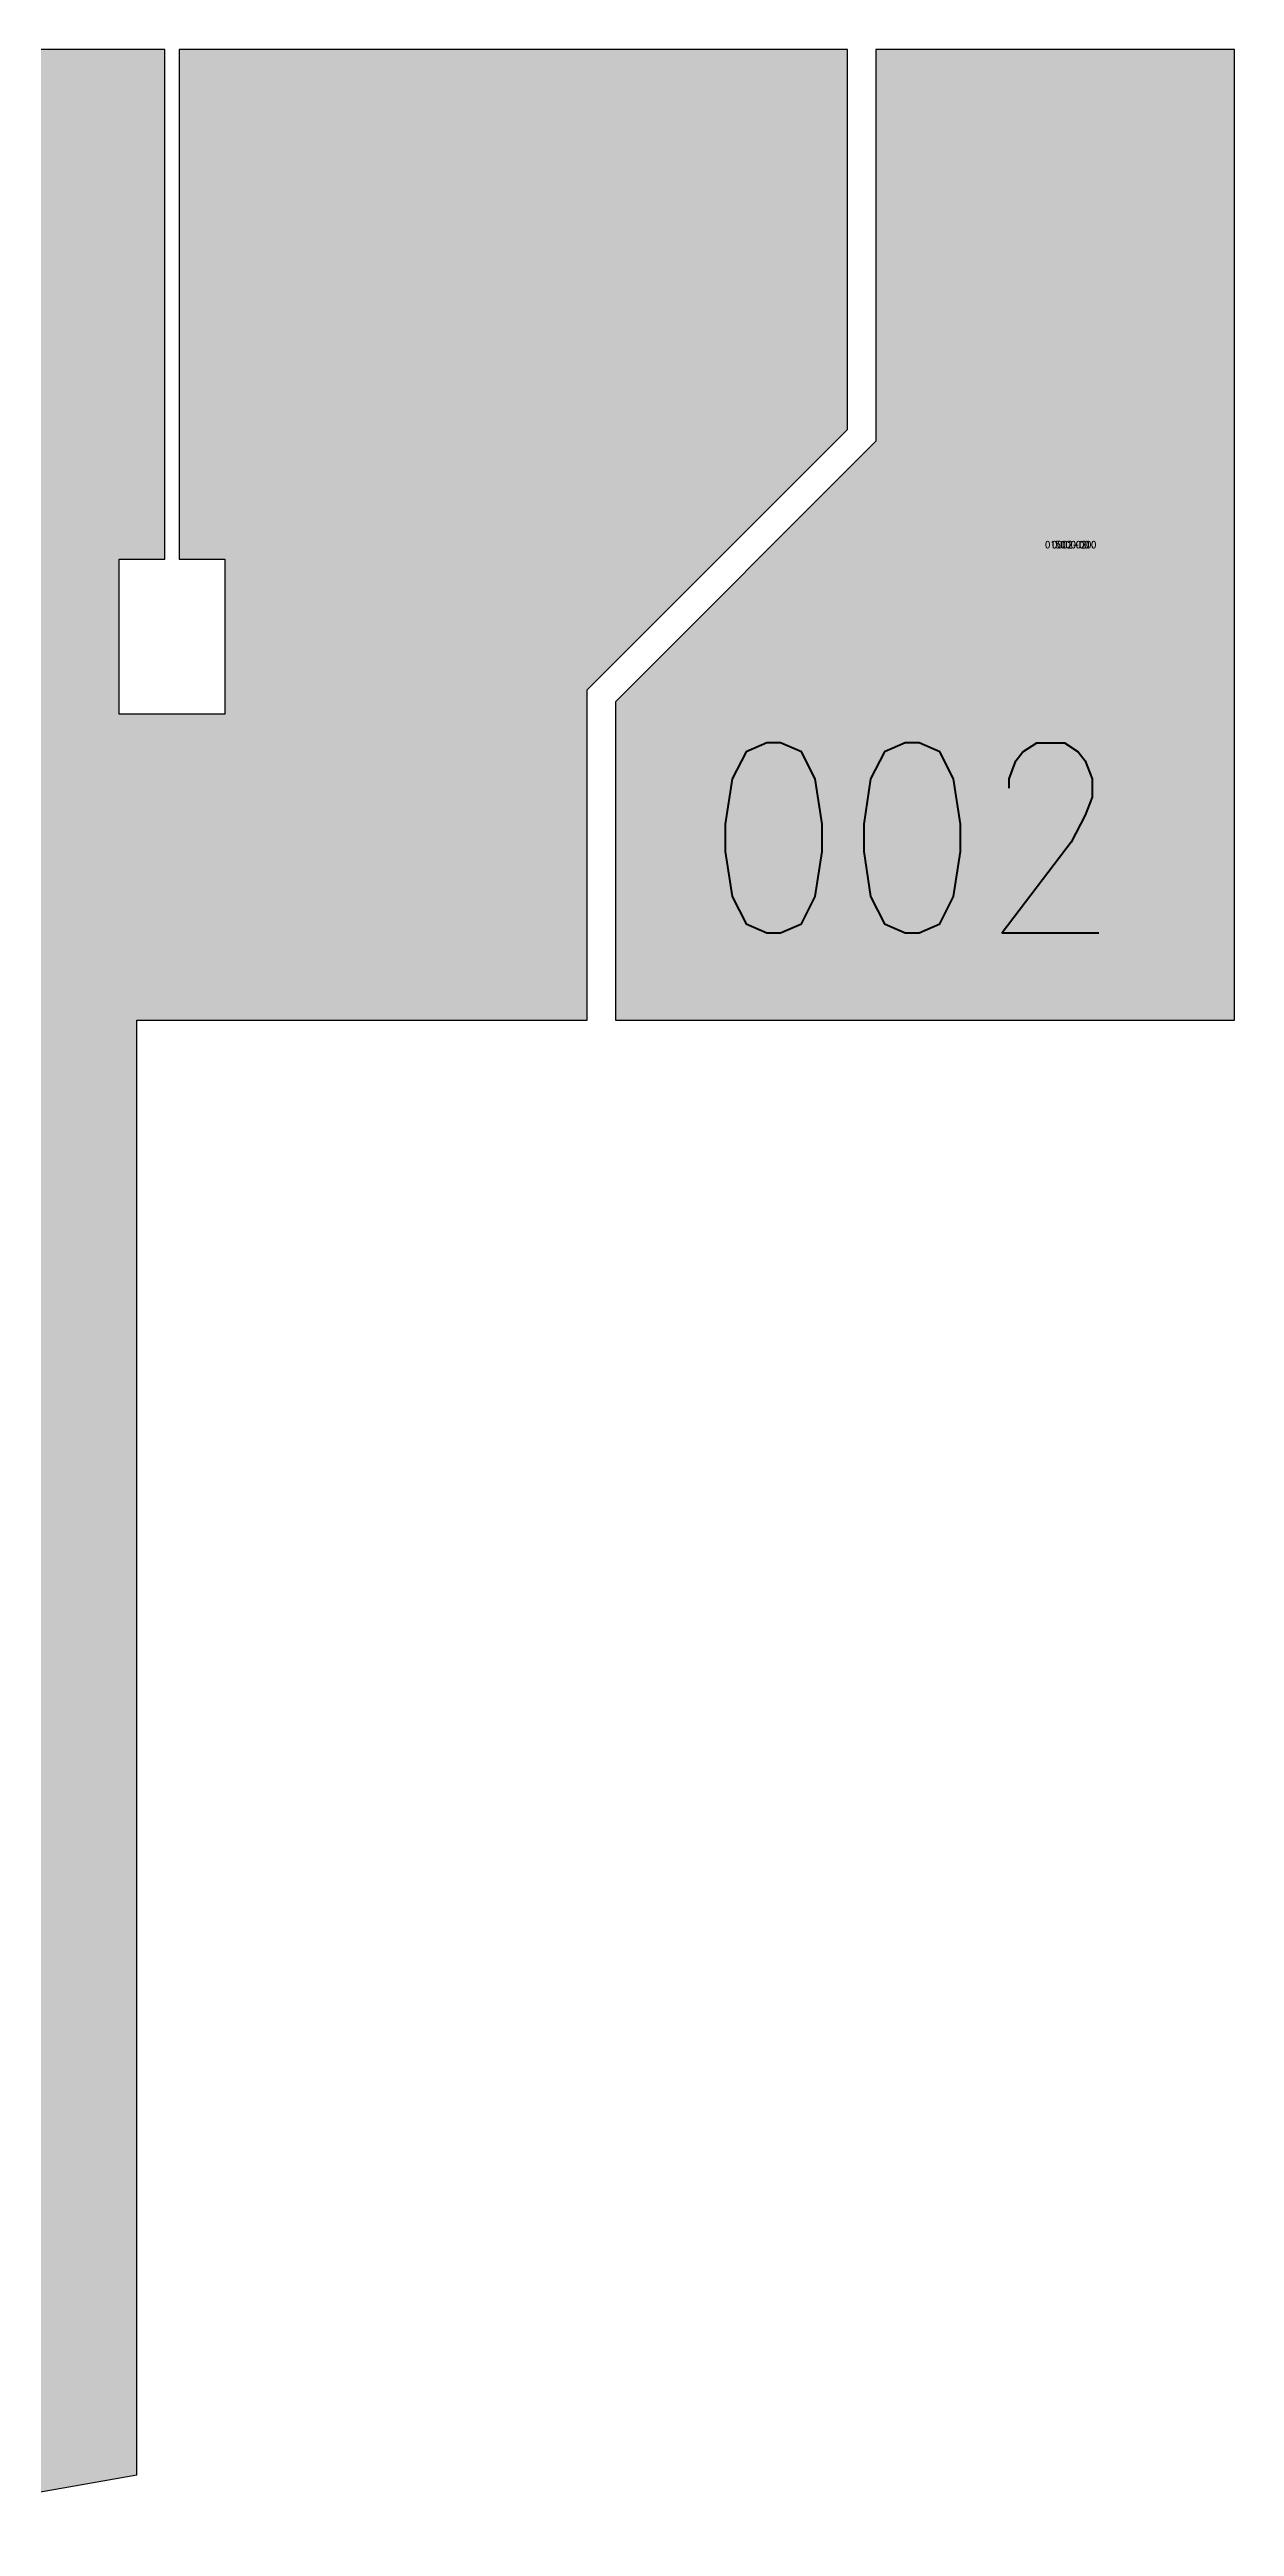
# Model space of a CAD drawing. Header units: inches. Extents: x -296 to 59, y 1142 to 1494.
# Drawn here: x -109.3 to 59.1, y 1142.4 to 1494.3 of the extents above; entities that cross this region are included whole.
import ezdxf
from ezdxf.enums import TextEntityAlignment as Align

# ---------------------------------------------------------------- set-up
doc = ezdxf.new("R2010")
doc.units = ezdxf.units.IN
doc.header["$LTSCALE"] = 0.25
doc.header["$MEASUREMENT"] = 0
for name, color, linetype in [('A-IDEN-RNUM', 7, 'CONTINUOUS'), ('A-IDEN-SNUM', 4, 'CONTINUOUS'), ('A-IDEN-VNUM', 4, 'CONTINUOUS'), ('AREA-ASSIGN', 7, 'CONTINUOUS'), ('Rooms-Category-Color', 7, 'CONTINUOUS'), ('Rooms-College-Color', 7, 'CONTINUOUS'), ('Rooms-Department-Color', 7, 'CONTINUOUS'), ('Rooms-Division-Color', 7, 'CONTINUOUS')]:
    doc.layers.add(name, color=color, linetype=linetype)
doc.styles.add('ROOMSNUMBER', font='txt.shx', dxfattribs={"height": 0.03})
doc.styles.add('ROOMVNUMBER', font='simplex.shx', dxfattribs={"width": 0.85})

msp = doc.modelspace()

# ---------------------------------------------------------------- hatches: boundary and pattern name
at = {"layer": 'Rooms-Category-Color', "true_color": 0xadadad}
for points in [[(-84.41, 1399.88), (-99.42, 1399.88), (-99.42, 1421.87), (-92.92, 1421.87), (-92.92, 1494.3), (-93.92, 1494.3), (-149.92, 1494.3), (-151.92, 1494.3), (-209.92, 1494.3), (-211.92, 1494.3), (-269.92, 1494.3), (-295.92, 1494.3), (-295.92, 1362.3), (-295.92, 1242.3), (-295.92, 1212.3), (-295.92, 1152.3), (-295.92, 1142.38), (-138.62, 1142.38), (-96.91, 1149.73), (-96.91, 1356.38), (-32.91, 1356.38), (-32.91, 1403.3), (4.09, 1440.3), (4.09, 1494.3), (-20.92, 1494.3), (-54.91, 1494.3), (-56.92, 1494.3), (-90.91, 1494.3), (-90.91, 1421.87), (-84.41, 1421.87)], [(59.09, 1494.3), (26.96, 1494.3), (13.09, 1494.3), (8.09, 1494.3), (8.09, 1438.64), (-28.91, 1401.64), (-28.91, 1356.38), (59.09, 1356.38)]]:
    msp.add_hatch(color=253, dxfattribs=at).paths.add_polyline_path(points)
at = {"layer": 'Rooms-College-Color', "true_color": 0xadadad}
for points in [[(-84.41, 1399.88), (-99.42, 1399.88), (-99.42, 1421.87), (-92.92, 1421.87), (-92.92, 1494.3), (-93.92, 1494.3), (-149.92, 1494.3), (-151.92, 1494.3), (-209.92, 1494.3), (-211.92, 1494.3), (-269.92, 1494.3), (-295.92, 1494.3), (-295.92, 1362.3), (-295.92, 1242.3), (-295.92, 1212.3), (-295.92, 1152.3), (-295.92, 1142.38), (-138.62, 1142.38), (-96.91, 1149.73), (-96.91, 1356.38), (-32.91, 1356.38), (-32.91, 1403.3), (4.09, 1440.3), (4.09, 1494.3), (-20.92, 1494.3), (-54.91, 1494.3), (-56.92, 1494.3), (-90.91, 1494.3), (-90.91, 1421.87), (-84.41, 1421.87)], [(59.09, 1494.3), (26.96, 1494.3), (13.09, 1494.3), (8.09, 1494.3), (8.09, 1438.64), (-28.91, 1401.64), (-28.91, 1356.38), (59.09, 1356.38)]]:
    msp.add_hatch(color=253, dxfattribs=at).paths.add_polyline_path(points)
at = {"layer": 'Rooms-Department-Color', "true_color": 0xacacac}
for points in [[(-84.41, 1399.88), (-99.42, 1399.88), (-99.42, 1421.87), (-92.92, 1421.87), (-92.92, 1494.3), (-93.92, 1494.3), (-149.92, 1494.3), (-151.92, 1494.3), (-209.92, 1494.3), (-211.92, 1494.3), (-269.92, 1494.3), (-295.92, 1494.3), (-295.92, 1362.3), (-295.92, 1242.3), (-295.92, 1212.3), (-295.92, 1152.3), (-295.92, 1142.38), (-138.62, 1142.38), (-96.91, 1149.73), (-96.91, 1356.38), (-32.91, 1356.38), (-32.91, 1403.3), (4.09, 1440.3), (4.09, 1494.3), (-20.92, 1494.3), (-54.91, 1494.3), (-56.92, 1494.3), (-90.91, 1494.3), (-90.91, 1421.87), (-84.41, 1421.87)], [(59.09, 1494.3), (26.96, 1494.3), (13.09, 1494.3), (8.09, 1494.3), (8.09, 1438.64), (-28.91, 1401.64), (-28.91, 1356.38), (59.09, 1356.38)]]:
    msp.add_hatch(color=253, dxfattribs=at).paths.add_polyline_path(points)
at = {"layer": 'Rooms-Division-Color', "true_color": 0xadadad}
for points in [[(-84.41, 1399.88), (-99.42, 1399.88), (-99.42, 1421.87), (-92.92, 1421.87), (-92.92, 1494.3), (-93.92, 1494.3), (-149.92, 1494.3), (-151.92, 1494.3), (-209.92, 1494.3), (-211.92, 1494.3), (-269.92, 1494.3), (-295.92, 1494.3), (-295.92, 1362.3), (-295.92, 1242.3), (-295.92, 1212.3), (-295.92, 1152.3), (-295.92, 1142.38), (-138.62, 1142.38), (-96.91, 1149.73), (-96.91, 1356.38), (-32.91, 1356.38), (-32.91, 1403.3), (4.09, 1440.3), (4.09, 1494.3), (-20.92, 1494.3), (-54.91, 1494.3), (-56.92, 1494.3), (-90.91, 1494.3), (-90.91, 1421.87), (-84.41, 1421.87)], [(59.09, 1494.3), (26.96, 1494.3), (13.09, 1494.3), (8.09, 1494.3), (8.09, 1438.64), (-28.91, 1401.64), (-28.91, 1356.38), (59.09, 1356.38)]]:
    msp.add_hatch(color=253, dxfattribs=at).paths.add_polyline_path(points)

# ---------------------------------------------------------------- linework, layer by layer
at = {"layer": 'AREA-ASSIGN'}
msp.add_lwpolyline([(-138.62, 1142.38), (-96.91, 1149.73), (-96.91, 1356.38), (-32.91, 1356.38), (-32.91, 1403.3), (4.09, 1440.3), (4.09, 1494.3), (-20.92, 1494.3), (-54.91, 1494.3), (-56.92, 1494.3), (-90.91, 1494.3), (-90.91, 1421.87), (-84.41, 1421.87), (-84.41, 1399.88), (-99.42, 1399.88), (-99.42, 1421.87), (-92.92, 1421.87), (-92.92, 1494.3), (-93.92, 1494.3), (-149.92, 1494.3)], dxfattribs=at)
msp.add_lwpolyline([(59.09, 1494.3), (26.96, 1494.3), (13.09, 1494.3), (8.09, 1494.3), (8.09, 1438.64), (-28.91, 1401.64), (-28.91, 1356.38), (59.09, 1356.38)], close=True, dxfattribs=at)

# ---------------------------------------------------------------- texts
at = {"layer": 'A-IDEN-RNUM', "style": 'ROOMSNUMBER', "width": 0.85}
msp.add_text('0002-00', height=1, rotation=360, dxfattribs=at).set_placement((35.81, 1423.95), align=Align.MIDDLE)
at = {"layer": 'A-IDEN-SNUM', "style": 'ROOMSNUMBER', "width": 0.85}
msp.add_text('0150000200', height=1, rotation=360, dxfattribs=at).set_placement((35.81, 1423.95), align=Align.MIDDLE)
at = {"layer": 'A-IDEN-VNUM', "style": 'ROOMVNUMBER', "width": 0.85}
msp.add_text('002', height=27, rotation=360, dxfattribs=at).set_placement((13.27, 1382.3), align=Align.MIDDLE)

doc.saveas('drawing.dxf')
